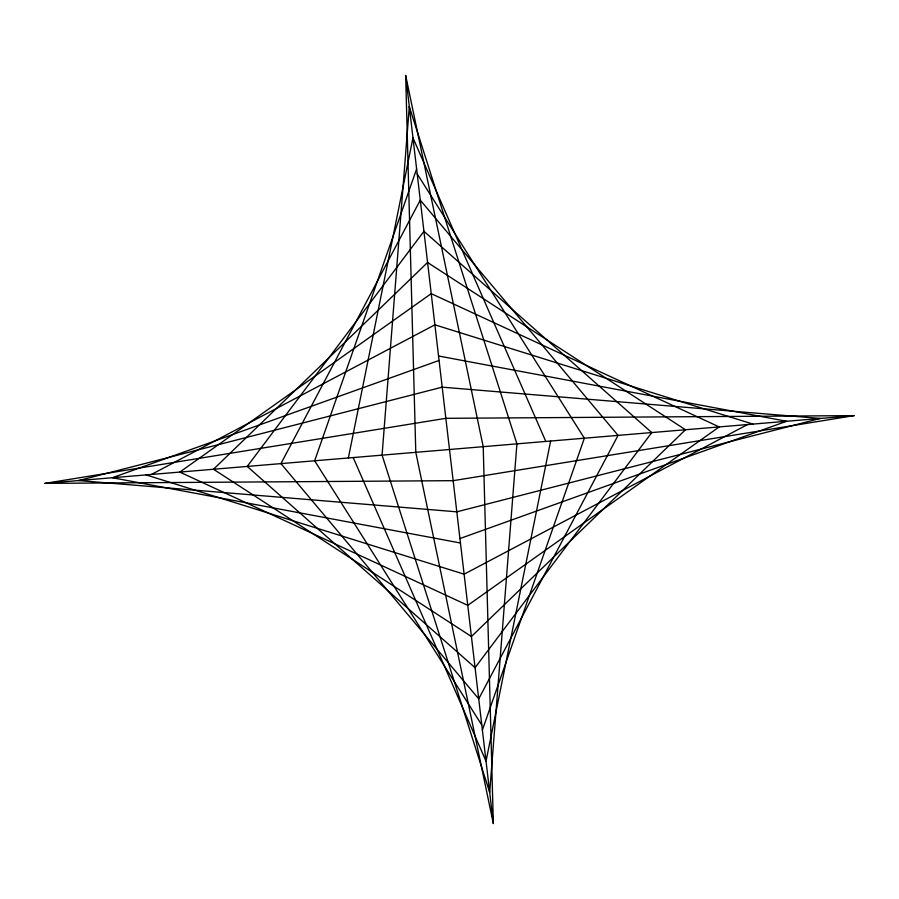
<?xml version="1.0" encoding="UTF-8"?>
<svg xmlns="http://www.w3.org/2000/svg" width="899" height="899" viewBox="0 0 899 899"><rect width="100%" height="100%" fill="white"/><g stroke="black" fill="none" stroke-linecap="round" stroke-linejoin="round"><path stroke-width="1.35" d="M348.363 457.973L412.967 137.805L545.817 441.431M550.638 441.027L486.033 761.195L353.183 457.569M416.619 168.967L314.65 460.794L481.797 725.077M482.381 730.033L584.35 438.206L417.203 173.923M151.448 474.458L434.891 324.82L752.913 424.092M747.552 424.542L464.109 574.18L146.088 474.908M439.06 360.443L112.375 477.729L460.457 543.007M459.94 538.557L786.625 421.271L438.543 355.993M44.95 483.37L445.848 418.327L854.05 415.63L453.152 480.673L44.95 483.37L854.05 415.63M405.663 75.46L483.213 446.679L493.337 823.54L415.788 452.321L405.663 75.46L493.337 823.54M409.315 106.633L382.075 455.141L489.685 792.367L516.925 443.859L409.315 106.633M420.271 200.14L280.938 463.614L478.729 698.86L618.062 435.386L420.271 200.14M423.923 231.313L247.225 466.435L475.077 667.687L651.775 432.565L423.923 231.313M427.576 262.486L213.513 469.256L471.424 636.514L685.488 429.744L427.576 262.486M431.228 293.647L179.8 472.076L467.772 605.353L719.2 426.924L431.228 293.647M442.196 387.166L78.663 480.549L456.804 511.834L820.337 418.451L442.196 387.166"/></g></svg>
